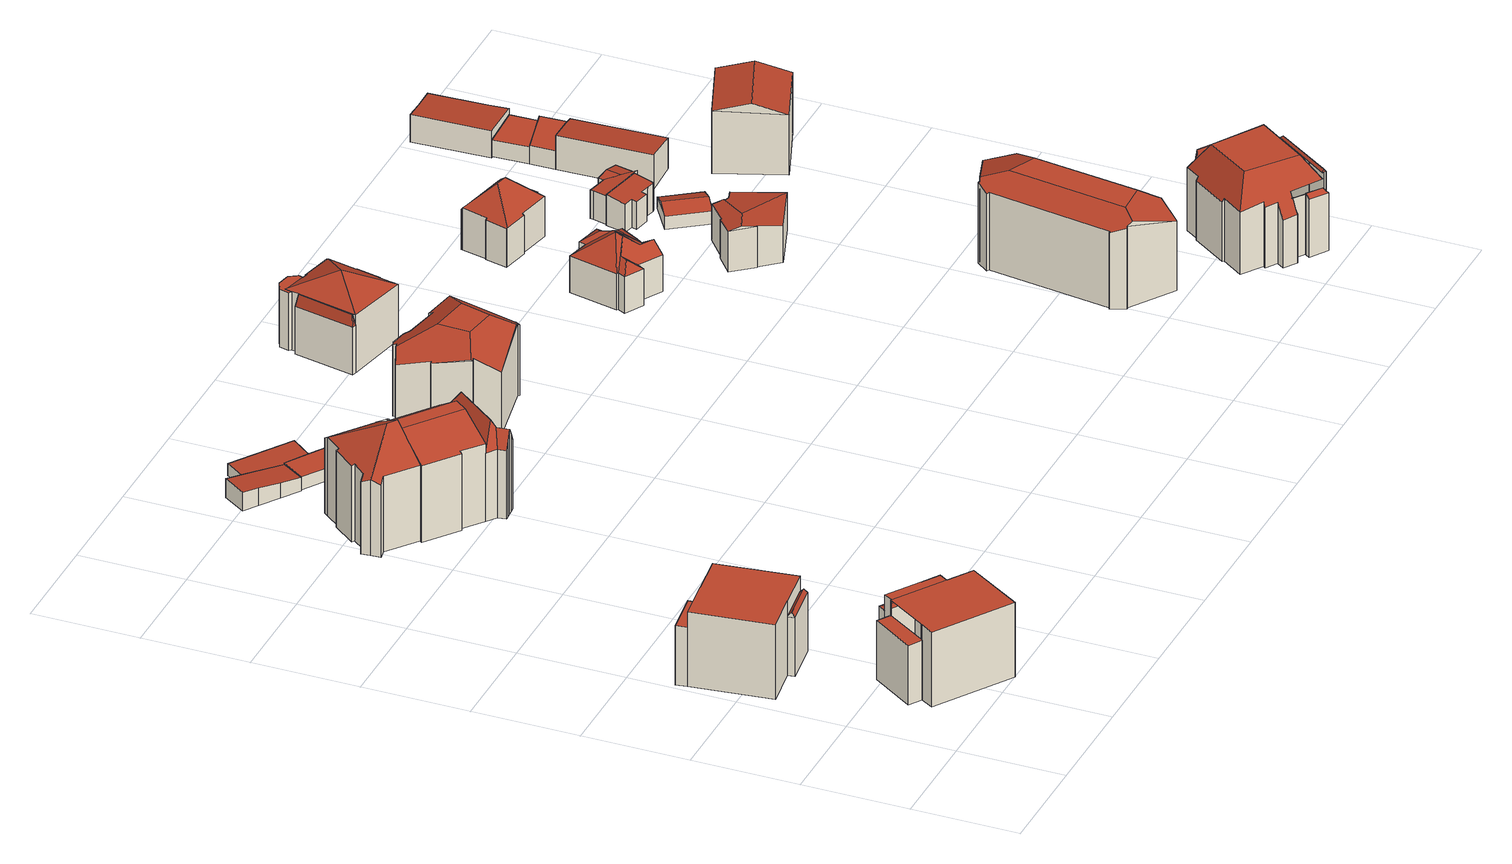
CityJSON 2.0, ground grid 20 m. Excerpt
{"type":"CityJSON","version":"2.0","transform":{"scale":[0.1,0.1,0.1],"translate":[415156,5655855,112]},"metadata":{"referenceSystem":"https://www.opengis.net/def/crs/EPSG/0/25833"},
"CityObjects":{
"building1":{"type":"Building","attributes":{"Gemeindeschluessel":14612000,"Geometrietyp2DReferenz":"3000","function":"31001_9998","roofType":"9999"},"children":["building1-1","building1-2","building1-3"]},
"building1-1":{"type":"BuildingPart","attributes":{"Dachtyp_tdc":"tdcFreeFormRoof","Dachneigung":56.19,"QualitaetDacherkennung":12,"Geometrietyp2DReferenz":"3000","measuredHeight":12.57,"roofType":"5000"},"parents":["building1"],"geometry":[{"type":"MultiSurface","lod":"2","boundaries":[[[0,1,2,3]],[[1,4,5,2]],[[4,6,7,5]],[[8,6,4]],[[9,8,4,1]],[[9,1,0]],[[8,9,0,6]],[[3,2,5,7]]],"semantics":{"surfaces":[{"type":"WallSurface"},{"type":"RoofSurface"},{"type":"GroundSurface"}],"values":[0,0,0,0,1,1,1,2]}}]},
"building1-2":{"type":"BuildingPart","attributes":{"Dachtyp_tdc":"tdcPolyFlatRoof","Dachneigung":0,"QualitaetDacherkennung":71,"Geometrietyp2DReferenz":"3000","measuredHeight":14.71,"roofType":"1000"},"parents":["building1"],"geometry":[{"type":"MultiSurface","lod":"2","boundaries":[[[10,11,0,3,12]],[[13,14,15,7,6]],[[14,16,17,18,15]],[[19,10,12,20,21]],[[19,16,14,13,11,10]],[[12,3,7,15,18,20]]],"semantics":{"surfaces":[{"type":"WallSurface"},{"type":"RoofSurface"},{"type":"GroundSurface"}],"values":[0,0,0,0,1,2]}}]},
"building1-3":{"type":"BuildingPart","attributes":{"Dachtyp_tdc":"tdcPolyFlatRoof","Dachneigung":0,"QualitaetDacherkennung":27,"Geometrietyp2DReferenz":"3000","measuredHeight":11.67,"roofType":"1000"},"parents":["building1"],"geometry":[{"type":"MultiSurface","lod":"2","boundaries":[[[22,21,20,23]],[[17,24,25,18]],[[24,22,23,25]],[[24,17,21,22]],[[23,20,18,25]]],"semantics":{"surfaces":[{"type":"WallSurface"},{"type":"RoofSurface"},{"type":"GroundSurface"}],"values":[0,0,0,1,2]}}]},
"building2":{"type":"Building","attributes":{"Gemeindeschluessel":14612000,"Geometrietyp2DReferenz":"3000","function":"31001_9998","roofType":"9999"},"children":["building2-1","building2-2","building2-3","building2-4"]},
"building2-1":{"type":"BuildingPart","attributes":{"Dachtyp_tdc":"tdcPolyFlatRoof","Dachneigung":0,"QualitaetDacherkennung":41,"Geometrietyp2DReferenz":"3000","measuredHeight":14.76,"roofType":"1000"},"parents":["building2"],"geometry":[{"type":"MultiSurface","lod":"2","boundaries":[[[26,27,28,29]],[[27,30,31,32,28]],[[33,34,35,36,37]],[[34,38,39,35]],[[34,33,30,27,26,38]],[[39,29,28,32,36,35]]],"semantics":{"surfaces":[{"type":"WallSurface"},{"type":"RoofSurface"},{"type":"GroundSurface"}],"values":[0,0,0,0,1,2]}}]},
"building2-2":{"type":"BuildingPart","attributes":{"Dachtyp_tdc":"tdcPolyFlatRoof","Dachneigung":0,"QualitaetDacherkennung":36,"Geometrietyp2DReferenz":"3000","measuredHeight":11.68,"roofType":"1000"},"parents":["building2"],"geometry":[{"type":"MultiSurface","lod":"2","boundaries":[[[40,41,42,43]],[[41,44,28,42]],[[45,46,47,48]],[[46,40,43,47]],[[46,45,49,44,41,40]],[[43,42,28,29,48,47]]],"semantics":{"surfaces":[{"type":"WallSurface"},{"type":"RoofSurface"},{"type":"GroundSurface"}],"values":[0,0,0,0,1,2]}}]},
"building2-3":{"type":"BuildingPart","attributes":{"Dachtyp_tdc":"tdcPolyFlatRoof","Dachneigung":0,"QualitaetDacherkennung":58,"Geometrietyp2DReferenz":"3000","measuredHeight":14.77,"roofType":"1000"},"parents":["building2"],"geometry":[{"type":"MultiSurface","lod":"2","boundaries":[[[50,51,47,52]],[[51,53,45,48,47]],[[54,55,39,38]],[[54,56,57,55]],[[56,50,52,57]],[[56,54,38,26,53,51,50]],[[52,47,48,29,39,55,57]]],"semantics":{"surfaces":[{"type":"WallSurface"},{"type":"RoofSurface"},{"type":"GroundSurface"}],"values":[0,0,0,0,0,1,2]}}]},
"building2-4":{"type":"BuildingPart","attributes":{"Dachtyp_tdc":"tdcFreeFormRoof","Dachneigung":14.35,"QualitaetDacherkennung":18,"Geometrietyp2DReferenz":"3000","measuredHeight":11.86,"roofType":"5000"},"parents":["building2"],"geometry":[{"type":"MultiSurface","lod":"2","boundaries":[[[58,37,36,59]],[[31,60,61,32]],[[60,58,59,61]],[[31,37,62,63]],[[62,37,58]],[[63,62,58,60]],[[60,31,63]],[[59,36,32,61]]],"semantics":{"surfaces":[{"type":"WallSurface"},{"type":"RoofSurface"},{"type":"GroundSurface"}],"values":[0,0,0,1,1,1,1,2]}}]},
"building3":{"type":"Building","attributes":{"Gemeindeschluessel":14612000,"Geometrietyp2DReferenz":"3000","function":"31001_9998","roofType":"9999"},"children":["building3-1","building3-2","building3-3"]},
"building3-1":{"type":"BuildingPart","attributes":{"Dachtyp_tdc":"tdcFreeFormRoof","Dachneigung":30.67,"QualitaetDacherkennung":41,"Geometrietyp2DReferenz":"3000","measuredHeight":19.7,"roofType":"5000"},"parents":["building3"],"geometry":[{"type":"MultiSurface","lod":"2","boundaries":[[[64,65,66,67]],[[65,68,69,66]],[[68,70,71,69]],[[70,72,73,71]],[[72,74,75,73]],[[74,76,77,75]],[[76,78,79,77]],[[78,80,81,79]],[[80,82,83,81]],[[82,84,85,83]],[[84,86,87,85]],[[86,88,89,87]],[[88,90,91,92,89]],[[84,82,80,78,76,74,72,70,93]],[[70,68,65,64,94,95,93]],[[95,96,90,88,86,84,93]],[[92,97,98,99,100,67,66,69,71,73,75,77,79,81,83,85,87,89]]],"semantics":{"surfaces":[{"type":"WallSurface"},{"type":"RoofSurface"},{"type":"GroundSurface"}],"values":[0,0,0,0,0,0,0,0,0,0,0,0,0,1,1,1,2]}}]},
"building3-2":{"type":"BuildingPart","attributes":{"Dachtyp_tdc":"tdcFreeFormRoof","Dachneigung":61.27,"QualitaetDacherkennung":20,"Geometrietyp2DReferenz":"3000","measuredHeight":18.25,"roofType":"5000"},"parents":["building3"],"geometry":[{"type":"MultiSurface","lod":"2","boundaries":[[[101,102,103,104]],[[102,105,106,103]],[[105,107,108,106]],[[107,109,110,108]],[[109,111,112,110]],[[111,113,114,112]],[[113,115,116,114]],[[115,117,118,116]],[[117,119,120,118]],[[119,121,122,120]],[[121,123,124,122]],[[123,125,126,124]],[[127,128,129,130]],[[128,101,104,129]],[[125,123,131,132]],[[123,121,119,117,133,131]],[[117,115,113,111,109,133]],[[109,107,105,102,101,128,134,132,131,133]],[[128,127,134]],[[127,135,136,125,132,134]],[[104,103,106,108,110,112,114,116,118,120,122,124,126,137,138,130,129]]],"semantics":{"surfaces":[{"type":"WallSurface"},{"type":"RoofSurface"},{"type":"GroundSurface"}],"values":[0,0,0,0,0,0,0,0,0,0,0,0,0,0,1,1,1,1,1,1,2]}}]},
"building3-3":{"type":"BuildingPart","attributes":{"Dachtyp_tdc":"tdcCutGableRoof","Dachneigung":27.61,"QualitaetDacherkennung":41,"Geometrietyp2DReferenz":"3000","measuredHeight":18.72,"roofType":"9999"},"parents":["building3"],"geometry":[{"type":"MultiSurface","lod":"2","boundaries":[[[91,139,140,92]],[[139,141,127,130,140]],[[142,143,144,126,125]],[[143,145,146,144]],[[145,147,148,146]],[[147,149,64,67,148]],[[150,141,139,91,151,152]],[[153,94,149,147,145,143,142,154]],[[152,155,153,154,150]],[[97,92,140,130,138,137,126,144,146,148,67,100,99,98]]],"semantics":{"surfaces":[{"type":"WallSurface"},{"type":"RoofSurface"},{"type":"GroundSurface"}],"values":[0,0,0,0,0,0,1,1,1,2]}}]},
"building4":{"type":"Building","attributes":{"Dachtyp_tdc":"tdcPolyFlatRoof","Gemeindeschluessel":14612000,"Dachneigung":5.09,"QualitaetDacherkennung":45,"Geometrietyp2DReferenz":"3000","measuredHeight":3.67,"function":"31001_9998","roofType":"2100"},"geometry":[{"type":"Solid","lod":"2","boundaries":[[[[156,157,158,159]],[[157,160,161,158]],[[160,162,163,161]],[[162,164,165,163]],[[164,166,167,165]],[[166,168,169,167]],[[168,170,171,169]],[[170,156,159,171]],[[170,168,166,164,162,160,157,156]],[[159,158,161,163,165,167,169,171]]]],"semantics":{"surfaces":[{"type":"WallSurface"},{"type":"RoofSurface"},{"type":"GroundSurface"}],"values":[[0,0,0,0,0,0,0,0,1,2]]}}]},
"building5":{"type":"Building","attributes":{"Dachtyp_tdc":"tdcPolyFlatRoof","Gemeindeschluessel":14612000,"Dachneigung":2.72,"QualitaetDacherkennung":80,"Geometrietyp2DReferenz":"3000","measuredHeight":2.74,"function":"31001_9998","roofType":"2100"},"geometry":[{"type":"Solid","lod":"2","boundaries":[[[[172,173,174,175]],[[173,176,177,174]],[[176,178,179,177]],[[178,180,181,179]],[[180,172,175,181]],[[180,178,176,173,172]],[[175,174,177,179,181]]]],"semantics":{"surfaces":[{"type":"WallSurface"},{"type":"RoofSurface"},{"type":"GroundSurface"}],"values":[[0,0,0,0,0,1,2]]}}]},
"building6":{"type":"Building","attributes":{"Dachtyp_tdc":"tdcPolyFlatRoof","Gemeindeschluessel":14612000,"Dachneigung":2.86,"QualitaetDacherkennung":72,"Geometrietyp2DReferenz":"3000","measuredHeight":2.35,"function":"31001_9998","roofType":"2100"},"geometry":[{"type":"Solid","lod":"2","boundaries":[[[[182,183,184,185]],[[183,186,187,184]],[[186,188,189,187]],[[188,190,191,189]],[[190,192,193,191]],[[192,182,185,193]],[[192,190,188,186,183,182]],[[185,184,187,189,191,193]]]],"semantics":{"surfaces":[{"type":"WallSurface"},{"type":"RoofSurface"},{"type":"GroundSurface"}],"values":[[0,0,0,0,0,0,1,2]]}}]},
"building7":{"type":"Building","attributes":{"Dachtyp_tdc":"tdcFreeFormRoof","Gemeindeschluessel":14612000,"Dachneigung":28.79,"QualitaetDacherkennung":34,"Geometrietyp2DReferenz":"3000","measuredHeight":16.94,"function":"31001_9998","roofType":"5000"},"geometry":[{"type":"Solid","lod":"2","boundaries":[[[[194,195,196,197]],[[195,198,199,196]],[[198,200,201,199]],[[200,202,203,201]],[[202,204,205,203]],[[204,206,207,205]],[[206,208,209,207]],[[208,210,211,209]],[[210,212,213,211]],[[212,214,215,213]],[[214,216,217,215]],[[216,218,219,217]],[[218,220,221,219]],[[220,222,223,221]],[[222,224,225,223]],[[224,226,227,225]],[[226,228,229,227]],[[228,230,231,229]],[[230,232,233,231]],[[232,234,235,233]],[[234,236,237,235]],[[236,238,239,237]],[[238,194,197,239]],[[240,241,236,234,232,230,228,226,224,222,242,243]],[[194,238,241,240,244,245,204,202,200,198,195]],[[245,244,246,247,210,208,206]],[[247,246,243,242,220,218,216,214,212]],[[244,240,243,246]],[[206,204,245]],[[238,236,241]],[[212,210,247]],[[222,220,242]],[[197,196,199,201,203,205,207,209,211,213,215,217,219,221,223,225,227,229,231,233,235,237,239]]]],"semantics":{"surfaces":[{"type":"WallSurface"},{"type":"RoofSurface"},{"type":"GroundSurface"}],"values":[[0,0,0,0,0,0,0,0,0,0,0,0,0,0,0,0,0,0,0,0,0,0,0,1,1,1,1,1,0,0,0,0,2]]}}]},
"building8":{"type":"Building","attributes":{"Gemeindeschluessel":14612000,"Geometrietyp2DReferenz":"3000","function":"31001_9998","roofType":"9999"},"children":["building8-1","building8-2","building8-3"]},
"building8-1":{"type":"BuildingPart","attributes":{"Dachtyp_tdc":"tdcFreeFormRoof","Dachneigung":80.38,"QualitaetDacherkennung":49,"Geometrietyp2DReferenz":"3000","measuredHeight":11.73,"roofType":"5000"},"parents":["building8"],"geometry":[{"type":"MultiSurface","lod":"2","boundaries":[[[248,249,250,251]],[[249,252,253,250]],[[254,248,251,255]],[[256,257,254,252]],[[256,252,249]],[[257,256,249,248]],[[257,248,254]],[[251,250,253,255]]],"semantics":{"surfaces":[{"type":"WallSurface"},{"type":"RoofSurface"},{"type":"GroundSurface"}],"values":[0,0,0,1,1,1,1,2]}}]},
"building8-2":{"type":"BuildingPart","attributes":{"Dachtyp_tdc":"tdcTentRoof","Dachneigung":29.63,"QualitaetDacherkennung":61,"Geometrietyp2DReferenz":"3000","measuredHeight":14.65,"roofType":"3500"},"parents":["building8"],"geometry":[{"type":"MultiSurface","lod":"2","boundaries":[[[258,259,260,261]],[[259,262,263,260]],[[262,264,265,263]],[[264,266,267,265]],[[266,268,269,267]],[[268,270,271,269]],[[270,272,273,271]],[[272,274,254,255,273]],[[275,276,277,278,253,252]],[[279,280,281,282]],[[280,258,261,281]],[[272,270,268,266,264,262,283]],[[274,272,283]],[[284,276,275,274,283]],[[262,259,258,280,279,285,284,283]],[[261,260,263,265,267,269,271,273,255,253,278,286,282,281]]],"semantics":{"surfaces":[{"type":"WallSurface"},{"type":"RoofSurface"},{"type":"GroundSurface"}],"values":[0,0,0,0,0,0,0,0,0,0,0,1,1,1,1,2]}}]},
"building8-3":{"type":"BuildingPart","attributes":{"Dachtyp_tdc":"tdcPolyFlatRoof","Dachneigung":0,"QualitaetDacherkennung":54,"Geometrietyp2DReferenz":"3000","measuredHeight":11.36,"roofType":"1000"},"parents":["building8"],"geometry":[{"type":"MultiSurface","lod":"2","boundaries":[[[287,288,289,290]],[[288,291,292,289]],[[291,293,279,282,292]],[[277,294,295,278]],[[294,296,297,295]],[[296,287,290,297]],[[296,294,277,298,285,293,291,288,287]],[[290,289,292,282,286,278,295,297]]],"semantics":{"surfaces":[{"type":"WallSurface"},{"type":"RoofSurface"},{"type":"GroundSurface"}],"values":[0,0,0,0,0,0,1,2]}}]},
"building9":{"type":"Building","attributes":{"Dachtyp_tdc":"tdcFreeFormRoof","Gemeindeschluessel":14612000,"Dachneigung":35.38,"QualitaetDacherkennung":25,"Geometrietyp2DReferenz":"3000","measuredHeight":11.04,"function":"31001_9998","roofType":"5000"},"geometry":[{"type":"Solid","lod":"2","boundaries":[[[[299,300,301,302]],[[300,303,304,301]],[[303,305,306,304]],[[305,307,308,306]],[[307,309,310,308]],[[309,311,312,310]],[[311,313,314,312]],[[313,315,316,314]],[[315,317,318,316]],[[317,319,320,318]],[[319,321,322,320]],[[321,323,324,322]],[[323,325,326,324]],[[325,327,328,326]],[[327,329,330,328]],[[329,299,302,330]],[[331,332,333,334,329,327]],[[331,327,325]],[[332,331,325,323]],[[335,336,333,332,323,321]],[[335,321,319]],[[336,335,319,317]],[[313,317,315]],[[337,317,313]],[[338,317,337]],[[338,336,317]],[[338,334,336]],[[334,338,339]],[[336,334,333]],[[337,313,311]],[[340,341,338,337,311,309]],[[342,340,309,307]],[[342,307,305]],[[341,340,342,305,303]],[[343,339,338,341,303,300]],[[343,300,299]],[[334,339,343,299,329]],[[302,301,304,306,308,310,312,314,316,318,320,322,324,326,328,330]]]],"semantics":{"surfaces":[{"type":"WallSurface"},{"type":"RoofSurface"},{"type":"GroundSurface"}],"values":[[0,0,0,0,0,0,0,0,0,0,0,0,0,0,0,0,1,1,1,1,0,1,1,1,1,1,1,1,1,1,1,1,1,1,1,1,1,2]]}}]},
"building10":{"type":"Building","attributes":{"Gemeindeschluessel":14612000,"Geometrietyp2DReferenz":"3000","function":"31001_9998","roofType":"9999"},"children":["building10-1","building10-2"]},
"building10-1":{"type":"BuildingPart","attributes":{"Dachtyp_tdc":"tdcPolyFlatRoof","Dachneigung":0,"QualitaetDacherkennung":60,"Geometrietyp2DReferenz":"3000","measuredHeight":6.92,"roofType":"1000"},"parents":["building10"],"geometry":[{"type":"MultiSurface","lod":"2","boundaries":[[[344,345,346,347]],[[345,348,349,346]],[[348,350,351,349]],[[350,348,345,344]],[[347,346,349,351]]],"semantics":{"surfaces":[{"type":"WallSurface"},{"type":"RoofSurface"},{"type":"GroundSurface"}],"values":[0,0,0,1,2]}}]},
"building10-2":{"type":"BuildingPart","attributes":{"Dachtyp_tdc":"tdcHipRoof","Dachneigung":45.1,"QualitaetDacherkennung":53,"Geometrietyp2DReferenz":"3000","measuredHeight":12.57,"roofType":"3200"},"parents":["building10"],"geometry":[{"type":"MultiSurface","lod":"2","boundaries":[[[352,353,344,347,354]],[[355,356,357,351,350]],[[356,358,359,357]],[[358,360,361,359]],[[360,362,363,361]],[[362,364,365,363]],[[364,366,367,365]],[[366,368,369,367]],[[368,370,371,369]],[[370,372,373,371]],[[372,374,375,373]],[[374,352,354,375]],[[370,368,366,364,362,376]],[[356,355,353,377]],[[362,360,358,356,377,376]],[[353,352,374,372,370,376,377]],[[354,347,351,357,359,361,363,365,367,369,371,373,375]]],"semantics":{"surfaces":[{"type":"WallSurface"},{"type":"RoofSurface"},{"type":"GroundSurface"}],"values":[0,0,0,0,0,0,0,0,0,0,0,0,1,1,1,1,2]}}]},
"building11":{"type":"Building","attributes":{"Dachtyp_tdc":"tdcFreeFormRoof","Gemeindeschluessel":14612000,"Dachneigung":28.59,"QualitaetDacherkennung":24,"Geometrietyp2DReferenz":"3000","measuredHeight":17.68,"function":"31001_9998","roofType":"5000"},"geometry":[{"type":"Solid","lod":"2","boundaries":[[[[378,379,380,381]],[[379,382,383,380]],[[382,384,385,383]],[[384,386,387,385]],[[386,388,389,387]],[[388,390,391,389]],[[390,392,393,391]],[[392,394,395,393]],[[394,396,397,395]],[[396,398,399,397]],[[398,400,401,399]],[[400,402,403,401]],[[402,404,405,403]],[[404,406,407,405]],[[406,408,409,407]],[[408,378,381,409]],[[400,398,396,394,392,410,411,412,413,402]],[[404,413,412,414,415]],[[416,417,388,386,384,382,379,378,408,406,415,414]],[[411,410,390,417,416]],[[412,411,416,414]],[[390,388,417]],[[392,390,410]],[[404,402,413]],[[406,404,415]],[[381,380,383,385,387,389,391,393,395,397,399,401,403,405,407,409]]]],"semantics":{"surfaces":[{"type":"WallSurface"},{"type":"RoofSurface"},{"type":"GroundSurface"}],"values":[[0,0,0,0,0,0,0,0,0,0,0,0,0,0,0,0,1,1,1,1,1,0,0,0,0,2]]}}]},
"building12":{"type":"Building","attributes":{"Dachtyp_tdc":"tdcFreeFormRoof","Gemeindeschluessel":14612000,"Dachneigung":8.59,"QualitaetDacherkennung":33,"Geometrietyp2DReferenz":"3000","measuredHeight":8.59,"function":"31001_9998","roofType":"5000"},"geometry":[{"type":"Solid","lod":"2","boundaries":[[[[418,419,420,421]],[[419,422,423,420]],[[422,424,425,423]],[[424,426,427,425]],[[426,428,429,427]],[[428,430,431,429]],[[430,432,433,431]],[[432,434,435,433]],[[434,436,437,435]],[[436,438,439,437]],[[438,418,421,439]],[[432,430,428,426,440,441]],[[441,440,424,422,419,418,442]],[[434,432,441,442,438,436]],[[418,438,442]],[[426,424,440]],[[421,420,423,425,427,429,431,433,435,437,439]]]],"semantics":{"surfaces":[{"type":"WallSurface"},{"type":"RoofSurface"},{"type":"GroundSurface"}],"values":[[0,0,0,0,0,0,0,0,0,0,0,1,1,1,0,0,2]]}}]},
"building13":{"type":"Building","attributes":{"Dachtyp_tdc":"tdcPolyFlatRoof","Gemeindeschluessel":14612000,"Dachneigung":8.06,"QualitaetDacherkennung":46,"Geometrietyp2DReferenz":"3000","measuredHeight":6.04,"function":"31001_9998","roofType":"2100"},"geometry":[{"type":"Solid","lod":"2","boundaries":[[[[443,444,445,446]],[[444,447,448,445]],[[447,449,450,448]],[[449,451,452,450]],[[451,453,454,452]],[[453,455,456,454]],[[455,457,458,456]],[[457,459,460,458]],[[459,461,462,460]],[[461,463,464,462]],[[463,465,466,464]],[[465,467,468,466]],[[467,443,446,468]],[[467,465,463,461,459,457,455,453,451,449,447,444,443]],[[446,445,448,450,452,454,456,458,460,462,464,466,468]]]],"semantics":{"surfaces":[{"type":"WallSurface"},{"type":"RoofSurface"},{"type":"GroundSurface"}],"values":[[0,0,0,0,0,0,0,0,0,0,0,0,0,1,2]]}}]},
"building14":{"type":"Building","attributes":{"Dachtyp_tdc":"tdcGableRoof","Gemeindeschluessel":14612000,"Dachneigung":20.25,"QualitaetDacherkennung":75,"Geometrietyp2DReferenz":"3000","measuredHeight":3.6,"function":"31001_9998","roofType":"3100"},"geometry":[{"type":"Solid","lod":"2","boundaries":[[[[469,470,471,472]],[[470,473,474,471]],[[473,475,476,474]],[[475,469,472,476]],[[473,470,477]],[[469,475,478]],[[470,469,478,477]],[[475,473,477,478]],[[472,471,474,476]]]],"semantics":{"surfaces":[{"type":"WallSurface"},{"type":"RoofSurface"},{"type":"GroundSurface"}],"values":[[0,0,0,0,0,0,1,1,2]]}}]},
"building15":{"type":"Building","attributes":{"Gemeindeschluessel":14612000,"Geometrietyp2DReferenz":"3000","function":"31001_9998","roofType":"9999"},"children":["building15-1","building15-2"]},
"building15-1":{"type":"BuildingPart","attributes":{"Dachtyp_tdc":"tdcGableRoof","Dachneigung":10.19,"QualitaetDacherkennung":68,"Geometrietyp2DReferenz":"3000","measuredHeight":6.01,"roofType":"3100"},"parents":["building15"],"geometry":[{"type":"MultiSurface","lod":"2","boundaries":[[[479,480,481,482]],[[483,484,485,486]],[[484,479,482,485]],[[479,484,487]],[[480,479,487,488,489]],[[484,483,490,488,487]],[[482,481,486,485]]],"semantics":{"surfaces":[{"type":"WallSurface"},{"type":"RoofSurface"},{"type":"GroundSurface"}],"values":[0,0,0,0,1,1,2]}}]},
"building15-2":{"type":"BuildingPart","attributes":{"Dachtyp_tdc":"tdcPolyFlatRoof","Dachneigung":2.88,"QualitaetDacherkennung":60,"Geometrietyp2DReferenz":"3000","measuredHeight":6.03,"roofType":"2100"},"parents":["building15"],"geometry":[{"type":"MultiSurface","lod":"2","boundaries":[[[491,492,493,481,480]],[[492,494,495,493]],[[494,496,497,495]],[[496,498,499,497]],[[498,500,483,486,499]],[[498,496,494,492,491,489,490,500]],[[486,481,493,495,497,499]]],"semantics":{"surfaces":[{"type":"WallSurface"},{"type":"RoofSurface"},{"type":"GroundSurface"}],"values":[0,0,0,0,0,1,2]}}]},
"building16":{"type":"Building","attributes":{"Gemeindeschluessel":14612000,"Geometrietyp2DReferenz":"3000","function":"31001_9998","roofType":"9999"},"children":["building16-1","building16-2","building16-3","building16-4"]},
"building16-1":{"type":"BuildingPart","attributes":{"Dachtyp_tdc":"tdcCutTentRoof","Dachneigung":0.021,"QualitaetDacherkennung":56,"Geometrietyp2DReferenz":"3000","measuredHeight":17.69,"roofType":"9999"},"parents":["building16"],"geometry":[{"type":"MultiSurface","lod":"2","boundaries":[[[501,502,503]],[[501,504,505,502]],[[504,506,507,505]],[[508,509,510,511]],[[509,512,513,510]],[[512,514,515,513]],[[514,516,517,515]],[[516,518,519,517]],[[518,520,521,519]],[[520,522,523,521]],[[522,524,525,523]],[[524,526,527,525]],[[526,528,529,527]],[[528,530,531,529]],[[530,532,533,531]],[[532,534,535,533]],[[536,506,504,537,538]],[[520,518,516,514,512,509,508,539,540,541,536,538,542]],[[530,528,526,524,522,520,542,543]],[[504,501,544,534,532,530,543,537]],[[543,542,538,537]],[[502,505,507,545,546,547,511,510,513,515,517,519,521,523,525,527,529,531,533,535]]],"semantics":{"surfaces":[{"type":"WallSurface"},{"type":"RoofSurface"},{"type":"GroundSurface"}],"values":[0,0,0,0,0,0,0,0,0,0,0,0,0,0,0,0,1,1,1,1,1,2]}}]},
"building16-2":{"type":"BuildingPart","attributes":{"Dachtyp_tdc":"tdcFreeFormRoof","Dachneigung":54.45,"QualitaetDacherkennung":9,"Geometrietyp2DReferenz":"3000","measuredHeight":15.19,"roofType":"5000"},"parents":["building16"],"geometry":[{"type":"MultiSurface","lod":"2","boundaries":[[[548,549,550,551]],[[552,553,554,555,556,545,507,557]],[[558,559,553,552]],[[559,560,554,553]],[[560,561,555,554]],[[561,562,556,555]],[[548,563,557,507,506]],[[563,558,552,557]],[[549,562,561,550]],[[561,560,559,558,563,551,550]],[[563,548,551]]],"semantics":{"surfaces":[{"type":"RoofSurface"},{"type":"GroundSurface"},{"type":"WallSurface"}],"values":[0,1,2,2,2,2,2,2,0,0,0]}}]},
"building16-3":{"type":"BuildingPart","attributes":{"Dachtyp_tdc":"tdcFreeFormRoof","Dachneigung":83.41,"QualitaetDacherkennung":19,"Geometrietyp2DReferenz":"3000","measuredHeight":15.25,"roofType":"5000"},"parents":["building16"],"geometry":[{"type":"MultiSurface","lod":"2","boundaries":[[[564,565,566,535,534]],[[565,567,568,566]],[[567,503,502,568]],[[569,503,567]],[[570,569,567,565]],[[570,565,564]],[[569,570,564,544,503]],[[535,566,568,502]]],"semantics":{"surfaces":[{"type":"WallSurface"},{"type":"RoofSurface"},{"type":"GroundSurface"}],"values":[0,0,0,1,1,1,1,2]}}]},
"building16-4":{"type":"BuildingPart","attributes":{"Dachtyp_tdc":"tdcFreeFormRoof","Dachneigung":48.37,"QualitaetDacherkennung":12,"Geometrietyp2DReferenz":"3000","measuredHeight":12.24,"roofType":"5000"},"parents":["building16"],"geometry":[{"type":"MultiSurface","lod":"2","boundaries":[[[571,572,573,556]],[[572,574,575,573]],[[574,576,577,575]],[[576,578,579,577]],[[578,580,581,579]],[[580,582,583,581]],[[578,576,574,584]],[[574,572,571,584]],[[540,582,580,578,584,571,585,586,582,540,587]],[[573,575,577,579,581,583,547,511,547,583,546,545,556]]],"semantics":{"surfaces":[{"type":"WallSurface"},{"type":"RoofSurface"},{"type":"GroundSurface"}],"values":[0,0,0,0,0,0,1,1,1,2]}}]},
"building17":{"type":"Building","attributes":{"Dachtyp_tdc":"tdcPolyFlatRoof","Gemeindeschluessel":14612000,"Dachneigung":4.98,"QualitaetDacherkennung":85,"Geometrietyp2DReferenz":"3000","measuredHeight":6.73,"function":"31001_9998","roofType":"2100"},"geometry":[{"type":"Solid","lod":"2","boundaries":[[[[588,589,590,591]],[[589,592,593,590]],[[592,594,595,593]],[[594,596,597,595]],[[596,588,591,597]],[[596,594,592,589,588]],[[591,590,593,595,597]]]],"semantics":{"surfaces":[{"type":"WallSurface"},{"type":"RoofSurface"},{"type":"GroundSurface"}],"values":[[0,0,0,0,0,1,2]]}}]},
"building18":{"type":"Building","attributes":{"Dachtyp_tdc":"tdcPolyFlatRoof","Gemeindeschluessel":14612000,"Dachneigung":0,"QualitaetDacherkennung":65,"Geometrietyp2DReferenz":"3000","measuredHeight":3.63,"function":"31001_9998","roofType":"1000"},"geometry":[{"type":"Solid","lod":"2","boundaries":[[[[598,599,590,593]],[[599,600,601,590]],[[600,602,603,601]],[[602,604,605,603]],[[604,606,607,605]],[[606,608,609,607]],[[608,610,595,609]],[[610,598,593,595]],[[610,608,606,604,602,600,599,598]],[[593,590,601,603,605,607,609,595]]]],"semantics":{"surfaces":[{"type":"WallSurface"},{"type":"RoofSurface"},{"type":"GroundSurface"}],"values":[[0,0,0,0,0,0,0,0,1,2]]}}]},
"building19":{"type":"Building","attributes":{"Dachtyp_tdc":"tdcPolyFlatRoof","Gemeindeschluessel":14612000,"Dachneigung":0,"QualitaetDacherkennung":68,"Geometrietyp2DReferenz":"3000","measuredHeight":3.37,"function":"31001_9998","roofType":"1000"},"geometry":[{"type":"Solid","lod":"2","boundaries":[[[[611,612,613,601]],[[612,614,615,613]],[[614,616,605,615]],[[616,617,603,605]],[[617,611,601,603]],[[617,616,614,612,611]],[[601,613,615,605,603]]]],"semantics":{"surfaces":[{"type":"WallSurface"},{"type":"RoofSurface"},{"type":"GroundSurface"}],"values":[[0,0,0,0,0,1,2]]}}]},
"building20":{"type":"Building","attributes":{"Dachtyp_tdc":"tdcPolyFlatRoof","Gemeindeschluessel":14612000,"Dachneigung":4.13,"QualitaetDacherkennung":93,"Geometrietyp2DReferenz":"3000","measuredHeight":5.43,"function":"31001_9998","roofType":"2100"},"geometry":[{"type":"Solid","lod":"2","boundaries":[[[[618,619,620,621]],[[619,622,623,620]],[[622,624,625,623]],[[624,626,627,625]],[[626,628,629,627]],[[628,618,621,629]],[[628,626,624,622,619,618]],[[621,620,623,625,627,629]]]],"semantics":{"surfaces":[{"type":"WallSurface"},{"type":"RoofSurface"},{"type":"GroundSurface"}],"values":[[0,0,0,0,0,0,1,2]]}}]},
"building21":{"type":"Building","attributes":{"Dachtyp_tdc":"tdcGableRoof","Gemeindeschluessel":14612000,"Dachneigung":13.7,"QualitaetDacherkennung":35,"Geometrietyp2DReferenz":"3000","measuredHeight":13.99,"function":"31001_9998","roofType":"3100"},"geometry":[{"type":"Solid","lod":"2","boundaries":[[[[630,631,632,633]],[[634,635,633,632]],[[636,637,638,639]],[[631,630,637,636]],[[630,635,638,637]],[[635,634,639,638]],[[634,631,636,639]],[[635,630,633]],[[631,634,632]]]],"semantics":{"surfaces":[{"type":"RoofSurface"},{"type":"GroundSurface"},{"type":"WallSurface"}],"values":[[0,0,1,2,2,2,2,2,2]]}}]}
},
"vertices":[
[189,363,126],[191,350,126],[191,350,10],[189,363,10],[109,339,126],[109,339,10],[107,352,126],[107,352,10],[108,345,136],[184,355,136],
[169,514,157],[189,363,157],[169,514,10],[107,352,157],[30,341,157],[30,341,10],[10,493,157],[10,493,127],[10,493,10],[91,504,157],[91,504,10],[91,504,127],
[88,525,127],[88,525,10],[7,514,127],[7,514,10],
[181,195,155],[182,195,155],[182,195,7],[181,195,7],[191,210,155],[191,210,124],[191,210,7],[253,170,155],[285,149,155],[285,149,7],[253,170,7],[253,170,124],[275,133,155],[275,133,7],
[104,131,124],[157,211,124],[157,211,7],[104,131,7],[182,195,124],[129,115,124],[128,116,124],[128,116,7],[129,115,7],[181,195,124],
[113,92,155],[128,116,155],[113,92,7],[129,115,155],[321,103,155],[321,103,7],[254,0,155],[254,0,7],
[262,185,124],[262,185,7],[201,225,124],[201,225,7],[250,182,126],[204,212,126],
[261,1084,159],[205,1128,159],[205,1128,10],[261,1084,10],[188,1125,152],[188,1125,10],[186,1143,160],[186,1143,10],[184,1160,153],[184,1160,10],[200,1162,160],[200,1162,10],[219,1186,162],[219,1186,10],[214,1189,159],[214,1189,10],[247,1231,161],[247,1231,10],[251,1228,164],[251,1228,10],[274,1258,165],[274,1258,10],[280,1266,159],[280,1266,10],[375,1192,159],[375,1192,10],[372,1188,162],[372,1188,159],[372,1188,10],[292,1157,207],[291,1122,189],[308,1145,207],[353,1203,163],[353,1203,10],[317,1157,10],[308,1145,10],[300,1135,10],
[463,1061,145],[467,1058,136],[467,1058,10],[463,1061,10],[436,1018,136],[436,1018,10],[432,1021,145],[432,1021,10],[413,997,145],[413,997,10],[414,990,145],[414,990,10],[416,981,145],[416,981,10],[408,980,159],[408,980,10],[398,979,177],[398,979,10],[389,978,160],[389,978,10],[381,977,145],[381,977,10],[378,993,145],[378,993,10],[360,1007,145],[360,1007,10],[447,1127,145],[489,1094,145],[489,1094,10],[447,1127,10],[395,1003,178],[394,1012,190],[395,1002,177],[452,1090,193],[415,1083,145],[398,1060,145],[398,1060,10],[415,1083,10],
[450,1131,158],[450,1131,10],[447,1127,161],[360,1007,163],[322,1037,164],[322,1037,10],[319,1033,161],[319,1033,10],[258,1080,161],[258,1080,10],[261,1084,164],[415,1083,198],[353,1203,159],[317,1157,198],[300,1135,198],[398,1060,198],[308,1145,198],
[355,1371,38],[327,1328,38],[327,1328,12],[355,1371,12],[293,1351,42],[293,1351,12],[257,1376,46],[257,1376,12],[230,1394,49],[230,1394,12],[259,1437,49],[259,1437,12],[286,1419,46],[286,1419,12],[292,1415,45],[292,1415,12],
[327,1328,39],[355,1371,41],[355,1371,14],[327,1328,14],[402,1341,41],[402,1341,14],[429,1324,41],[429,1324,14],[400,1280,39],[400,1280,14],
[292,1415,33],[295,1418,34],[295,1418,13],[292,1415,13],[323,1460,36],[323,1460,13],[434,1386,36],[434,1386,13],[402,1341,33],[402,1341,13],[355,1371,33],[355,1371,13],
[767,1127,142],[769,1124,140],[769,1124,12],[767,1127,12],[764,1121,143],[764,1121,12],[752,1111,149],[752,1111,12],[747,1107,151],[747,1107,12],[745,1110,153],[745,1110,12],[621,1087,135],[621,1087,12],[605,1132,161],[605,1132,12],[600,1130,159],[600,1130,12],[575,1197,152],[575,1197,12],[579,1198,154],[579,1198,12],[558,1254,146],[558,1254,12],[580,1263,155],[580,1263,12],[591,1267,159],[591,1267,12],[606,1272,155],[606,1272,12],[604,1278,153],[604,1278,12],[609,1279,151],[609,1279,12],[618,1283,149],[618,1283,12],[649,1278,149],[649,1278,12],[656,1267,154],[656,1267,12],[721,1254,155],[721,1254,12],[723,1263,150],[723,1263,12],[791,1250,148],[791,1250,12],[726,1204,182],[787,1251,151],[592,1267,159],[651,1216,182],[712,1147,181],[735,1108,159],[650,1157,181],[599,1133,161],
[695,1389,108],[719,1504,108],[719,1504,14],[695,1389,14],[727,1502,108],[727,1502,14],[702,1387,108],[702,1387,14],[722,1499,132],[699,1392,132],
[794,1517,124],[857,1504,122],[857,1504,14],[794,1517,14],[856,1500,124],[856,1500,14],[844,1446,124],[844,1446,14],[847,1445,122],[847,1445,14],[837,1399,122],[837,1399,14],[834,1400,124],[834,1400,14],[826,1361,124],[826,1361,14],[702,1387,129],[727,1502,129],[729,1514,129],[729,1514,128],[729,1514,14],[780,1516,127],[793,1513,126],[793,1513,14],[780,1516,14],[777,1444,161],[732,1527,129],[746,1524,128],[732,1527,14],
[747,1545,128],[772,1540,128],[772,1540,14],[747,1545,14],[782,1524,128],[782,1524,14],[780,1516,128],[725,1518,128],[725,1518,14],[729,1536,128],[729,1536,14],[732,1527,128],
[1052,1059,88],[1073,1153,88],[1073,1153,16],[1052,1059,16],[1117,1143,88],[1117,1143,16],[1120,1156,88],[1120,1156,16],[1170,1145,88],[1170,1145,16],[1166,1127,88],[1166,1127,16],[1170,1118,88],[1170,1118,16],[1187,1106,88],[1187,1106,16],[1167,1070,88],[1167,1070,16],[1159,1057,88],[1159,1057,16],[1162,1056,88],[1162,1056,16],[1137,1011,88],[1137,1011,16],[1092,1037,88],[1092,1037,16],[1084,1023,88],[1084,1023,16],[1048,1043,88],[1048,1043,16],[1055,1057,88],[1055,1057,16],[1076,1052,103],[1084,1065,103],[1117,1075,121],[1118,1076,121],[1150,1033,106],[1125,1047,106],[1143,1096,113],[1135,1097,117],[1115,1088,127],[1139,1124,107],[1141,1104,111],[1139,1125,107],[1114,1088,127],
[1232,1344,90],[1249,1341,90],[1249,1341,20],[1232,1344,20],[1236,1280,90],[1236,1280,20],[1220,1283,90],[1220,1283,20],
[1227,1345,103],[1232,1344,103],[1227,1345,20],[1220,1283,100],[1214,1258,99],[1214,1258,20],[1150,1271,99],[1150,1271,20],[1150,1268,96],[1150,1268,20],[1101,1279,96],[1101,1279,20],[1100,1279,96],[1100,1279,20],[1109,1321,98],[1109,1321,20],[1112,1320,101],[1112,1320,20],[1122,1368,103],[1122,1368,20],[1123,1371,99],[1123,1371,20],[1228,1349,99],[1228,1349,20],[1152,1317,146],[1175,1312,146],
[1376,299,166],[1379,300,167],[1379,300,15],[1376,299,15],[1413,533,168],[1413,533,15],[1408,536,166],[1408,536,15],[1426,559,174],[1426,559,15],[1429,557,176],[1429,557,15],[1526,592,152],[1526,592,15],[1565,477,146],[1565,477,15],[1537,467,166],[1537,467,15],[1519,334,166],[1519,334,15],[1541,320,148],[1541,320,15],[1507,270,168],[1507,270,15],[1509,269,167],[1509,269,15],[1475,218,152],[1475,218,15],[1391,273,176],[1391,273,15],[1388,272,174],[1388,272,15],[1544,538,168],[1509,491,191],[1482,292,191],[1502,258,172],[1423,289,192],[1400,267,182],[1454,514,192],[1436,560,179],
[1236,933,96],[1272,963,92],[1272,963,16],[1236,933,16],[1274,961,92],[1274,961,16],[1318,998,87],[1318,998,16],[1334,979,92],[1334,979,16],[1342,977,91],[1342,977,16],[1366,985,87],[1366,985,16],[1398,894,89],[1398,894,16],[1299,860,89],[1299,860,16],[1269,895,97],[1269,895,16],[1268,894,97],[1268,894,16],[1332,982,92],[1288,930,102],[1250,916,102],
[1276,1137,77],[1284,1175,83],[1284,1175,22],[1276,1137,22],[1365,1158,83],[1365,1158,22],[1359,1127,78],[1359,1127,22],[1358,1123,78],[1358,1123,22],[1358,1122,77],[1358,1122,22],[1357,1120,77],[1357,1120,22],[1355,1120,77],[1355,1120,22],[1340,1123,77],[1340,1123,22],[1323,1127,77],[1323,1127,22],[1321,1117,76],[1321,1117,22],[1292,1123,76],[1292,1123,22],[1294,1133,77],[1294,1133,22],
[1360,1014,45],[1313,1081,45],[1313,1081,20],[1360,1014,20],[1370,1119,42],[1370,1119,20],[1416,1052,42],[1416,1052,20],[1339,1098,56],[1385,1031,56],
[1382,1199,79],[1372,1156,79],[1372,1156,24],[1382,1199,24],[1329,1198,79],[1332,1210,79],[1332,1210,24],[1329,1198,24],[1356,1205,84],[1350,1177,84],[1354,1174,83],[1344,1184,82],
[1372,1156,84],[1365,1158,84],[1365,1158,24],[1284,1175,80],[1284,1175,24],[1290,1201,80],[1290,1201,24],[1291,1207,80],[1291,1207,24],[1329,1198,81],
[1780,196,145],[1780,196,11],[1780,196,139],[1796,185,146],[1796,185,11],[1776,156,146],[1776,156,11],[1641,72,116],[1638,67,107],[1638,67,11],[1641,72,11],[1615,83,105],[1615,83,11],[1624,97,132],[1624,97,11],[1604,111,130],[1604,111,11],[1607,115,138],[1607,115,11],[1568,142,134],[1568,142,11],[1597,183,135],[1597,183,11],[1594,185,128],[1594,185,11],[1640,252,128],[1640,252,11],[1643,250,135],[1643,250,11],[1662,278,135],[1662,278,11],[1679,267,136],[1679,267,11],[1678,267,136],[1678,267,11],[1701,48,146],[1759,179,188],[1694,86,188],[1645,78,129],[1646,80,132],[1650,85,142],[1610,152,188],[1668,236,188],[1716,241,139],[1701,48,11],[1650,85,11],[1645,78,11],
[1776,156,158],[1701,48,158],[1706,49,163],[1776,151,163],[1784,151,11],[1738,85,11],[1736,87,11],[1707,44,11],[1704,46,11],[1781,152,11],[1784,151,154],[1738,85,155],[1736,87,158],[1707,44,158],[1704,46,158],[1781,152,158],
[1678,267,139],[1682,271,139],[1682,271,11],[1784,200,139],[1784,200,11],[1780,200,164],[1682,268,162],
[1704,46,125],[1702,43,125],[1702,43,11],[1695,34,125],[1695,34,11],[1663,56,125],[1663,56,11],[1667,63,134],[1667,63,11],[1669,66,130],[1669,66,11],[1647,81,130],[1647,81,11],[1693,44,134],[1701,48,125],[1650,85,125],[1645,78,134],
[1419,1146,90],[1414,1322,89],[1414,1322,22],[1419,1146,22],[1463,1324,85],[1463,1324,22],[1482,1324,83],[1482,1324,22],[1489,1149,83],[1489,1149,22],
[1463,1324,58],[1414,1322,58],[1413,1369,58],[1413,1369,22],[1461,1380,58],[1461,1380,22],[1497,1388,58],[1497,1388,22],[1506,1390,58],[1506,1390,22],[1509,1326,58],[1509,1326,22],[1482,1324,58],
[1413,1369,55],[1410,1436,55],[1410,1436,22],[1495,1440,55],[1495,1440,22],[1497,1388,55],[1461,1380,55],
[1410,1436,73],[1404,1582,73],[1404,1582,19],[1410,1436,19],[1441,1583,70],[1441,1583,19],[1487,1585,67],[1487,1585,19],[1492,1477,67],[1492,1477,19],[1495,1440,67],[1495,1440,19],
[1633,1124,144],[1506,1077,144],[1530,1014,160],[1656,1061,160],[1552,955,139],[1678,1002,139],[1506,1077,20],[1633,1124,20],[1678,1002,20],[1552,955,20]
]}
